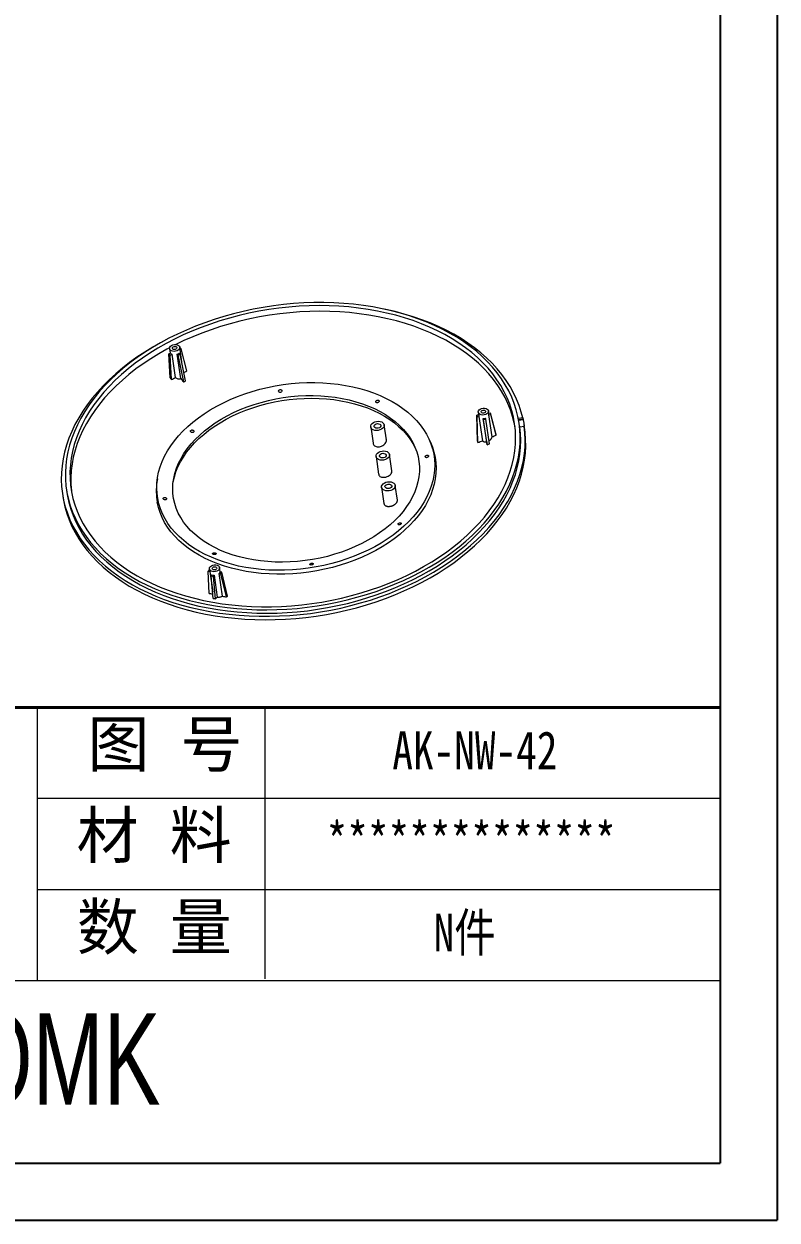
# Model space of a CAD drawing. Header units: inches. Extents: x 725 to 5279, y 573 to 1304.
# Drawn here: x 2741.8 to 2972.3, y 573 to 938.7 of the extents above; entities that cross this region are included whole.
import ezdxf

# ---------------------------------------------------------------- set-up
doc = ezdxf.new("R2010")
doc.units = ezdxf.units.IN
doc.layers.add('文字', color=81, linetype='Continuous')
doc.layers.add('粗实线', color=7, linetype='Continuous', lineweight=30)
doc.layers.add('细实线', color=3, linetype='Continuous', lineweight=9)
doc.styles.get("Standard").update_dxf_attribs({"font": 'txt', "bigfont": 'gbcbig.shx'})
doc.styles.add('宋体', font='', dxfattribs={"width": 0.8, "height": 3.5})
doc.styles.add('长仿宋', font='', dxfattribs={"width": 0.7, "height": 4})
doc.styles.get('宋体').set_extended_font_data('SimSun')
doc.styles.get('长仿宋').set_extended_font_data('SimSun')

msp = doc.modelspace()

# ---------------------------------------------------------------- linework, layer by layer
for p, q in [((2972.284, 1304.356), (2972.284, 572.957)), ((2954.87, 1286.941), (2954.87, 590.371)), ((1964.643, 590.371), (2954.87, 590.371)), ((1937.877, 572.957), (2972.284, 572.957))]:
    msp.add_line(p, q)
at = {"color": 7, "linetype": 'Continuous', "lineweight": 15}
for p, q in [((2786.649, 838.01), (2786.2, 837.749)), ((2786.2, 837.749), (2786.617, 837.409)), ((2786.559, 830.416), (2786.2, 837.749)), ((2786.37, 839.364), (2786.574, 837.966)), ((2786.617, 837.409), (2787.066, 837.671)), ((2787.066, 837.671), (2788.103, 830.547)), ((2789.792, 830.25), (2788.716, 837.645)), ((2788.716, 837.645), (2789.053, 837.372)), ((2789.053, 837.372), (2789.61, 837.696)), ((2789.61, 837.696), (2789.273, 837.97)), ((2790.259, 834.516), (2789.488, 839.817)), ((2789.543, 839.696), (2789.508, 839.676)), ((2789.96, 839.356), (2789.543, 839.696)), ((2789.586, 839.139), (2789.96, 839.356)), ((2791.276, 829.535), (2789.61, 837.696)), ((2791.662, 832.633), (2789.96, 839.356)), ((2786.984, 829.908), (2786.617, 837.409)), ((2790.719, 829.21), (2789.053, 837.372)), ((2880.832, 819.91), (2880.983, 818.872)), ((2884.1, 819.325), (2883.949, 820.363)), ((2884.573, 819.661), (2884.063, 819.578)), ((2884.099, 819.115), (2884.656, 819.204)), ((2884.656, 819.204), (2884.573, 819.661)), ((2886.244, 813.401), (2884.573, 819.661)), ((2886.327, 812.945), (2884.656, 819.204)), ((2852.741, 811.484), (2852.076, 816.058)), ((2880.953, 819.078), (2880.427, 818.993)), ((2880.427, 818.993), (2880.51, 818.537)), ((2880.651, 811.128), (2880.427, 818.993)), ((2880.51, 818.537), (2881.067, 818.626)), ((2880.734, 810.672), (2880.51, 818.537)), ((2881.067, 818.626), (2882.143, 811.231)), ((2882.377, 818.042), (2882.444, 817.674)), ((2883.414, 810.918), (2882.377, 818.042)), ((2882.444, 817.674), (2883.135, 817.785)), ((2883.578, 810.015), (2882.444, 817.674)), ((2883.135, 817.785), (2883.068, 818.153)), ((2884.243, 810.299), (2883.135, 817.785)), ((2885.072, 812.423), (2884.099, 819.115)), ((2894.486, 818.22), (2893.117, 818)), ((2893.478, 815.753), (2893.358, 816.575)), ((2893.523, 815.444), (2893.478, 815.753)), ((2893.523, 815.444), (2894.905, 815.666)), ((2895.046, 814.7), (2894.868, 815.92)), ((2847.92, 815.453), (2848.648, 810.447)), ((2866.204, 810.75), (2865.776, 811.687)), ((2849.562, 806.382), (2850.346, 800.996)), ((2854.438, 802.041), (2853.719, 806.986)), ((2782.648, 799.592), (2782.505, 798.572)), ((2856.082, 793.045), (2855.422, 797.583)), ((2753.583, 795.177), (2753.734, 794.139)), ((2754.817, 796.417), (2754.968, 795.379)), ((2851.266, 796.978), (2851.991, 791.992)), ((2798.5, 771.8), (2798.226, 771.349)), ((2798.604, 771.779), (2798.5, 771.8)), ((2798.573, 771.991), (2799.597, 764.953)), ((2801.885, 771.103), (2801.69, 772.444)), ((2798.488, 764.552), (2798.226, 771.349)), ((2798.226, 771.349), (2798.68, 771.256)), ((2799.362, 770.256), (2799.141, 769.893)), ((2799.141, 769.893), (2799.781, 769.761)), ((2799.774, 763.029), (2799.141, 769.893)), ((2799.781, 769.761), (2800.001, 770.125)), ((2800.414, 762.898), (2799.781, 769.761)), ((2800.001, 770.125), (2800.975, 763.433)), ((2802.562, 763.701), (2801.549, 770.665)), ((2801.549, 770.665), (2802.065, 770.559)), ((2802.339, 771.01), (2801.823, 771.116)), ((2802.065, 770.559), (2802.339, 771.01)), ((2803.826, 763.453), (2802.065, 770.559)), ((2804.14, 763.74), (2802.339, 771.01))]:
    msp.add_line(p, q, dxfattribs=at)
at = {"color": 8, "linetype": 'Continuous', "lineweight": 15}
for p, q in [((2894.576, 817.79), (2893.197, 817.568)), ((2893.213, 817.477), (2894.592, 817.699))]:
    msp.add_line(p, q, dxfattribs=at)
at = {"color": 7, "linetype": 'Continuous', "lineweight": 15, "flags": 128}
for points in [[(2754.989, 795.366), (2755.426, 793.344), (2755.999, 791.349), (2756.707, 789.383), (2757.549, 787.452), (2758.523, 785.558), (2759.627, 783.706), (2760.86, 781.9), (2762.217, 780.142), (2763.698, 778.436), (2765.299, 776.786), (2767.016, 775.195), (2768.846, 773.667), (2770.787, 772.203), (2772.833, 770.808), (2774.981, 769.483), (2777.226, 768.232), (2779.564, 767.057), (2781.991, 765.96), (2784.501, 764.943), (2787.09, 764.009), (2789.753, 763.16), (2792.483, 762.396), (2795.277, 761.72), (2798.127, 761.133), (2801.029, 760.636), (2803.977, 760.231), (2806.965, 759.916), (2809.987, 759.695), (2813.036, 759.566), (2816.108, 759.531), (2819.196, 759.588), (2822.293, 759.739), (2825.394, 759.983), (2828.492, 760.319), (2831.582, 760.747), (2834.656, 761.265), (2837.71, 761.874), (2840.736, 762.571), (2843.73, 763.355), (2846.684, 764.225), (2849.594, 765.178), (2852.453, 766.214), (2855.256, 767.33), (2857.997, 768.523), (2860.67, 769.792), (2863.271, 771.134), (2865.794, 772.546), (2868.234, 774.025), (2870.587, 775.569), (2872.847, 777.174), (2875.011, 778.838), (2877.073, 780.556), (2879.03, 782.326), (2880.879, 784.144), (2882.614, 786.006), (2884.233, 787.909), (2885.733, 789.849), (2887.11, 791.822), (2888.362, 793.824), (2889.487, 795.851), (2890.482, 797.899), (2891.345, 799.965), (2892.074, 802.043), (2892.669, 804.13), (2893.127, 806.222), (2893.448, 808.314), (2893.632, 810.403), (2893.677, 812.484), (2893.584, 814.553), (2893.354, 816.607), (2892.986, 818.64), (2892.481, 820.649), (2891.84, 822.63), (2891.064, 824.578), (2890.156, 826.491), (2889.117, 828.365), (2887.948, 830.194), (2886.653, 831.977), (2885.233, 833.709), (2883.692, 835.388), (2882.033, 837.008), (2880.258, 838.569), (2878.373, 840.065), (2876.379, 841.495), (2874.281, 842.855), (2872.084, 844.144), (2869.792, 845.357), (2867.409, 846.493), (2864.939, 847.55), (2862.389, 848.526), (2859.763, 849.418), (2857.066, 850.224), (2854.303, 850.944), (2851.48, 851.576), (2848.603, 852.118), (2845.678, 852.57), (2842.709, 852.93), (2839.704, 853.198), (2836.667, 853.373), (2833.606, 853.455), (2830.525, 853.444), (2827.432, 853.339), (2824.332, 853.142), (2821.232, 852.852), (2818.137, 852.47), (2815.055, 851.997), (2811.99, 851.433), (2808.949, 850.78), (2805.938, 850.04), (2802.963, 849.213), (2800.03, 848.301), (2797.145, 847.306), (2794.314, 846.23), (2791.541, 845.075), (2788.833, 843.843), (2786.196, 842.537), (2783.633, 841.16), (2781.151, 839.714), (2778.754, 838.202), (2776.447, 836.627), (2774.234, 834.993), (2772.121, 833.301), (2770.11, 831.557), (2768.207, 829.762), (2766.415, 827.922), (2764.737, 826.039), (2763.178, 824.117), (2761.739, 822.16), (2760.423, 820.172), (2759.235, 818.157), (2758.175, 816.119), (2757.246, 814.061), (2756.449, 811.989), (2755.787, 809.906), (2755.261, 807.816), (2754.871, 805.723), (2754.618, 803.632), (2754.504, 801.547), (2754.528, 799.471), (2754.689, 797.409), (2754.989, 795.366)], [(2756.371, 795.588), (2756.806, 793.579), (2757.379, 791.596), (2758.087, 789.643), (2758.931, 787.725), (2759.908, 785.845), (2761.016, 784.008), (2762.253, 782.216), (2763.616, 780.474), (2765.102, 778.785), (2766.71, 777.153), (2768.434, 775.58), (2770.272, 774.071), (2772.22, 772.628), (2774.274, 771.254), (2776.43, 769.952), (2778.683, 768.725), (2781.029, 767.575), (2783.463, 766.505), (2785.979, 765.516), (2788.574, 764.611), (2791.241, 763.792), (2793.976, 763.059), (2796.771, 762.416), (2799.623, 761.862), (2802.525, 761.4), (2805.47, 761.03), (2808.454, 760.753), (2811.47, 760.569), (2814.511, 760.479), (2817.572, 760.483), (2820.647, 760.581), (2823.728, 760.773), (2826.81, 761.058), (2829.887, 761.436), (2832.951, 761.907), (2835.998, 762.468), (2839.02, 763.119), (2842.012, 763.859), (2844.967, 764.686), (2847.879, 765.598), (2850.743, 766.594), (2853.553, 767.671), (2856.302, 768.828), (2858.985, 770.062), (2861.597, 771.37), (2864.133, 772.75), (2866.586, 774.198), (2868.953, 775.713), (2871.228, 777.291), (2873.407, 778.928), (2875.485, 780.622), (2877.459, 782.368), (2879.323, 784.164), (2881.074, 786.005), (2882.709, 787.889), (2884.224, 789.81), (2885.616, 791.765), (2886.882, 793.751), (2888.021, 795.762), (2889.028, 797.796), (2889.903, 799.847), (2890.644, 801.912), (2891.248, 803.986), (2891.716, 806.065), (2892.045, 808.145), (2892.235, 810.222), (2892.286, 812.291), (2892.198, 814.349), (2891.971, 816.39), (2891.604, 818.411), (2891.1, 820.408), (2890.46, 822.376), (2889.683, 824.312), (2888.773, 826.212), (2887.73, 828.071), (2886.557, 829.886), (2885.257, 831.653), (2883.832, 833.369), (2882.285, 835.03), (2880.618, 836.633), (2878.837, 838.174), (2876.943, 839.651), (2874.942, 841.059), (2872.836, 842.397), (2870.631, 843.662), (2868.331, 844.851), (2865.941, 845.962), (2863.465, 846.991), (2860.908, 847.939), (2858.277, 848.801), (2855.575, 849.577), (2852.809, 850.265), (2849.985, 850.864), (2847.108, 851.372), (2844.183, 851.788), (2841.218, 852.112), (2838.217, 852.342), (2835.188, 852.479), (2832.136, 852.522), (2829.067, 852.471), (2825.989, 852.326), (2822.906, 852.088), (2819.826, 851.756), (2816.755, 851.332), (2813.698, 850.816), (2810.663, 850.209), (2807.655, 849.514), (2804.681, 848.73), (2801.747, 847.86), (2798.858, 846.906), (2796.021, 845.869), (2793.241, 844.752), (2790.524, 843.556), (2787.875, 842.285), (2785.301, 840.941), (2782.805, 839.526), (2780.395, 838.044), (2778.073, 836.497), (2775.845, 834.889), (2773.716, 833.224), (2771.69, 831.503), (2769.771, 829.731), (2767.963, 827.912), (2766.27, 826.05), (2764.694, 824.147), (2763.24, 822.208), (2761.911, 820.237), (2760.708, 818.238), (2759.635, 816.215), (2758.693, 814.172), (2757.885, 812.114), (2757.213, 810.044), (2756.676, 807.966), (2756.278, 805.886), (2756.018, 803.807), (2755.898, 801.734), (2755.916, 799.67), (2756.074, 797.62), (2756.371, 795.588)], [(2892.086, 815.507), (2891.856, 816.683), (2891.352, 818.679), (2890.711, 820.648), (2889.935, 822.583), (2889.024, 824.483), (2887.982, 826.342), (2886.809, 828.157), (2885.509, 829.925), (2884.083, 831.641), (2882.536, 833.302), (2880.87, 834.904), (2879.088, 836.446), (2877.195, 837.922), (2875.193, 839.331), (2873.088, 840.669), (2870.883, 841.934), (2868.583, 843.122), (2866.192, 844.233), (2863.716, 845.263), (2861.16, 846.21), (2858.528, 847.072), (2855.827, 847.848), (2853.061, 848.537), (2850.236, 849.135), (2847.359, 849.643), (2844.435, 850.059), (2841.469, 850.383), (2838.469, 850.614), (2835.439, 850.751), (2832.387, 850.794), (2829.319, 850.743), (2826.24, 850.598), (2823.158, 850.359), (2820.078, 850.027), (2817.006, 849.603), (2813.95, 849.087), (2810.915, 848.481), (2807.907, 847.785), (2804.933, 847.002), (2801.998, 846.132), (2799.109, 845.177), (2796.272, 844.141), (2793.492, 843.023), (2790.775, 841.828), (2788.294, 840.64)], [(2894.433, 818.212), (2893.975, 819.98), (2893.321, 821.983), (2892.532, 823.954), (2891.61, 825.89), (2890.556, 827.785), (2889.372, 829.636), (2888.061, 831.441), (2886.626, 833.194), (2885.068, 834.893), (2883.392, 836.535), (2881.6, 838.116), (2879.695, 839.633), (2877.683, 841.084), (2875.566, 842.464), (2873.348, 843.773), (2871.035, 845.006), (2868.63, 846.162), (2866.139, 847.239), (2863.565, 848.234), (2860.915, 849.146), (2858.193, 849.971), (2855.404, 850.71), (2852.555, 851.361), (2850.944, 851.684)], [(2785.467, 842.157), (2783.774, 841.257), (2781.236, 839.815), (2778.781, 838.306), (2776.416, 836.732), (2774.144, 835.098), (2771.971, 833.406), (2769.899, 831.659), (2767.933, 829.86), (2766.078, 828.014), (2764.336, 826.124), (2762.711, 824.194), (2761.207, 822.227), (2759.826, 820.227), (2758.57, 818.199), (2757.443, 816.145), (2756.447, 814.07), (2755.583, 811.979), (2754.853, 809.875), (2754.259, 807.762), (2753.802, 805.645), (2753.482, 803.528), (2753.301, 801.414), (2753.258, 799.308), (2753.354, 797.214), (2753.589, 795.136), (2753.961, 793.079), (2754.471, 791.046), (2755.118, 789.04), (2755.899, 787.067), (2756.814, 785.13), (2757.861, 783.233), (2759.038, 781.379), (2760.342, 779.572), (2761.771, 777.815), (2763.322, 776.113), (2764.992, 774.468), (2766.778, 772.884), (2768.676, 771.363), (2770.683, 769.909), (2772.794, 768.524), (2775.006, 767.212), (2777.314, 765.974), (2779.714, 764.814), (2782.201, 763.733), (2784.771, 762.733), (2787.417, 761.817), (2790.135, 760.987), (2792.92, 760.243), (2795.766, 759.587), (2798.668, 759.022), (2801.62, 758.547), (2804.616, 758.163), (2807.65, 757.873), (2810.717, 757.675), (2813.81, 757.57), (2816.924, 757.559), (2820.051, 757.642), (2823.187, 757.818), (2826.326, 758.088), (2829.46, 758.45), (2832.583, 758.904), (2835.691, 759.448), (2838.776, 760.083), (2841.833, 760.807), (2844.855, 761.617), (2847.837, 762.514), (2850.773, 763.494), (2853.657, 764.556), (2856.484, 765.699), (2859.247, 766.919), (2861.942, 768.214), (2864.564, 769.582), (2867.106, 771.02), (2869.565, 772.526), (2871.935, 774.096), (2874.212, 775.727), (2876.392, 777.416), (2878.469, 779.16), (2880.44, 780.956), (2882.302, 782.799), (2884.05, 784.687), (2885.681, 786.615), (2887.192, 788.58), (2888.58, 790.579), (2889.842, 792.606), (2890.976, 794.658), (2891.98, 796.732), (2892.851, 798.822), (2893.588, 800.925), (2894.19, 803.038), (2894.654, 805.155), (2894.982, 807.272), (2895.171, 809.387), (2895.221, 811.493), (2895.132, 813.588), (2894.905, 815.666), (2894.905, 815.666)], [(2786.391, 839.662), (2785.552, 839.212), (2783.057, 837.798), (2780.646, 836.315), (2778.325, 834.769), (2776.097, 833.161), (2773.968, 831.495), (2771.942, 829.774), (2770.023, 828.003), (2768.215, 826.184), (2766.521, 824.321), (2764.946, 822.418), (2763.492, 820.479), (2762.162, 818.508), (2760.959, 816.509), (2759.886, 814.486), (2758.945, 812.444), (2758.137, 810.385), (2757.464, 808.315), (2756.928, 806.238), (2756.53, 804.158), (2756.27, 802.079), (2756.149, 800.005), (2756.168, 797.941), (2756.326, 795.891), (2756.341, 795.756)], [(2786.991, 840.354), (2787.402, 840.536), (2787.86, 840.633), (2788.324, 840.638), (2788.753, 840.549), (2789.109, 840.376), (2789.36, 840.132), (2789.484, 839.841), (2789.469, 839.527), (2789.318, 839.219), (2789.044, 838.944), (2788.67, 838.726), (2788.231, 838.585), (2787.764, 838.534), (2787.313, 838.576), (2786.916, 838.709), (2786.609, 838.919), (2786.419, 839.19), (2786.364, 839.496), (2786.448, 839.81), (2786.663, 840.105), (2786.991, 840.354)], [(2787.512, 839.93), (2787.757, 840.028), (2788.028, 840.06), (2788.284, 840.02), (2788.486, 839.915), (2788.603, 839.76), (2788.618, 839.58), (2788.527, 839.401), (2788.346, 839.251), (2788.101, 839.153), (2787.83, 839.121), (2787.574, 839.161), (2787.372, 839.266), (2787.255, 839.421), (2787.24, 839.601), (2787.33, 839.78), (2787.512, 839.93)], [(2782.758, 793.515), (2782.538, 795.118), (2782.457, 796.738), (2782.515, 798.37), (2782.711, 800.008), (2783.045, 801.647), (2783.516, 803.281), (2784.123, 804.906), (2784.862, 806.516), (2785.733, 808.106), (2786.731, 809.67), (2787.854, 811.204), (2789.099, 812.703), (2790.46, 814.161), (2791.934, 815.574), (2793.516, 816.937), (2795.2, 818.246), (2796.982, 819.496), (2798.855, 820.684), (2800.813, 821.805), (2802.85, 822.856), (2804.959, 823.834), (2807.134, 824.735), (2809.367, 825.557), (2811.651, 826.296), (2813.978, 826.95), (2816.341, 827.518), (2818.733, 827.996), (2821.144, 828.385), (2823.569, 828.682), (2825.998, 828.886), (2828.423, 828.997), (2830.838, 829.015), (2833.233, 828.939), (2835.602, 828.77), (2837.935, 828.508), (2840.227, 828.154), (2842.469, 827.709), (2844.654, 827.175), (2846.774, 826.553), (2848.824, 825.845), (2850.796, 825.055), (2852.684, 824.183), (2854.481, 823.234), (2856.182, 822.21), (2857.782, 821.115), (2859.274, 819.952), (2860.655, 818.725), (2861.919, 817.437), (2863.063, 816.094), (2864.082, 814.7), (2864.975, 813.258), (2865.736, 811.774), (2866.365, 810.253), (2866.859, 808.7), (2867.216, 807.119), (2867.435, 805.516), (2867.516, 803.896), (2867.459, 802.264), (2867.262, 800.626), (2866.928, 798.987), (2866.457, 797.353), (2865.851, 795.728), (2865.111, 794.118), (2864.241, 792.528), (2863.243, 790.964), (2862.119, 789.43), (2860.875, 787.931), (2859.514, 786.473), (2858.04, 785.06), (2856.458, 783.697), (2854.773, 782.388), (2852.992, 781.138), (2851.119, 779.95), (2849.161, 778.829), (2847.123, 777.778), (2845.014, 776.8), (2842.84, 775.899), (2840.607, 775.077), (2838.323, 774.338), (2835.996, 773.684), (2833.633, 773.116), (2831.241, 772.638), (2828.829, 772.249), (2826.405, 771.952), (2823.976, 771.748), (2821.55, 771.637), (2819.136, 771.619), (2816.741, 771.695), (2814.372, 771.864), (2812.038, 772.126), (2809.747, 772.48), (2807.505, 772.925), (2805.32, 773.459), (2803.199, 774.081), (2801.15, 774.789), (2799.178, 775.579), (2797.29, 776.451), (2795.493, 777.4), (2793.791, 778.424), (2792.192, 779.519), (2790.7, 780.682), (2789.319, 781.909), (2788.055, 783.197), (2786.911, 784.54), (2785.891, 785.934), (2784.999, 787.376), (2784.238, 788.86), (2783.609, 790.381), (2783.115, 791.934), (2782.758, 793.515)], [(2787.617, 793.532), (2787.414, 795.052), (2787.351, 796.589), (2787.428, 798.137), (2787.645, 799.69), (2788.001, 801.243), (2788.496, 802.789), (2789.126, 804.324), (2789.891, 805.841), (2790.786, 807.334), (2791.809, 808.799), (2792.956, 810.229), (2794.223, 811.62), (2795.604, 812.965), (2797.095, 814.261), (2798.69, 815.503), (2800.383, 816.685), (2802.169, 817.803), (2804.039, 818.854), (2805.988, 819.832), (2808.008, 820.736), (2810.092, 821.561), (2812.231, 822.303), (2814.419, 822.962), (2816.646, 823.533), (2818.904, 824.015), (2821.185, 824.406), (2823.481, 824.705), (2825.783, 824.91), (2828.083, 825.021), (2830.371, 825.038), (2832.64, 824.959), (2834.881, 824.786), (2837.085, 824.52), (2839.244, 824.16), (2841.351, 823.709), (2843.398, 823.168), (2845.376, 822.54), (2847.279, 821.826), (2849.1, 821.029), (2850.831, 820.152), (2852.466, 819.199), (2854, 818.173), (2855.426, 817.077), (2856.739, 815.917), (2857.935, 814.695), (2859.008, 813.418), (2859.956, 812.088), (2860.773, 810.713), (2861.458, 809.295), (2862.008, 807.842), (2862.42, 806.358), (2862.693, 804.848), (2862.827, 803.319), (2862.82, 801.776), (2862.673, 800.225), (2862.386, 798.671), (2861.96, 797.121), (2861.397, 795.58), (2860.699, 794.053), (2859.869, 792.548), (2858.909, 791.068), (2857.824, 789.62), (2856.617, 788.209), (2855.292, 786.84), (2853.855, 785.518), (2852.312, 784.249), (2850.666, 783.037), (2848.926, 781.886), (2847.097, 780.801), (2845.187, 779.786), (2843.201, 778.845), (2841.149, 777.98), (2839.036, 777.196), (2836.872, 776.495), (2834.664, 775.88), (2832.42, 775.353), (2830.149, 774.916), (2827.859, 774.571), (2825.559, 774.319), (2823.257, 774.161), (2820.962, 774.097), (2818.683, 774.128), (2816.427, 774.254), (2814.204, 774.474), (2812.021, 774.787), (2809.886, 775.192), (2807.809, 775.688), (2805.795, 776.273), (2803.854, 776.945), (2801.991, 777.701), (2800.214, 778.538), (2798.53, 779.453), (2796.945, 780.444), (2795.464, 781.505), (2794.094, 782.633), (2792.839, 783.825), (2791.704, 785.075), (2790.693, 786.379), (2789.811, 787.732), (2789.059, 789.129), (2788.442, 790.565), (2787.96, 792.035), (2787.617, 793.532)], [(2787.431, 798.174), (2787.505, 798.614), (2787.855, 800.163), (2788.341, 801.706), (2788.962, 803.238), (2789.715, 804.753), (2790.598, 806.245), (2791.607, 807.709), (2792.739, 809.14), (2793.989, 810.532), (2795.354, 811.88), (2796.828, 813.18), (2798.405, 814.426), (2800.08, 815.615), (2801.847, 816.741), (2803.7, 817.801), (2805.631, 818.79), (2807.634, 819.706), (2809.701, 820.544), (2811.824, 821.303), (2813.997, 821.978), (2816.21, 822.568), (2818.457, 823.07), (2820.728, 823.483), (2823.016, 823.804), (2825.312, 824.034), (2827.608, 824.17), (2829.895, 824.213), (2832.165, 824.163), (2834.41, 824.019), (2836.621, 823.782), (2838.791, 823.453), (2840.911, 823.033), (2842.975, 822.524), (2844.973, 821.927), (2846.9, 821.245), (2848.748, 820.481), (2850.509, 819.636), (2852.179, 818.714), (2853.75, 817.719), (2855.218, 816.654), (2856.576, 815.523), (2857.819, 814.329), (2858.944, 813.079), (2859.946, 811.775), (2860.821, 810.423), (2861.566, 809.028), (2861.596, 808.965)], [(2883.945, 820.387), (2883.931, 820.073), (2883.78, 819.765), (2883.505, 819.49), (2883.132, 819.273), (2882.692, 819.132), (2882.226, 819.08), (2881.774, 819.122), (2881.377, 819.255), (2881.07, 819.466), (2880.881, 819.736), (2880.825, 820.042), (2880.909, 820.357), (2881.124, 820.651), (2881.452, 820.901), (2881.863, 821.082), (2882.321, 821.179), (2882.785, 821.184), (2883.214, 821.095), (2883.57, 820.922), (2883.821, 820.679), (2883.945, 820.387)], [(2883.081, 820.248), (2883.061, 820.065), (2882.938, 819.893), (2882.731, 819.758), (2882.473, 819.68), (2882.202, 819.673), (2881.96, 819.735), (2881.784, 819.859), (2881.7, 820.025), (2881.72, 820.208), (2881.843, 820.381), (2882.05, 820.516), (2882.308, 820.593), (2882.579, 820.601), (2882.821, 820.538), (2882.997, 820.414), (2883.081, 820.248)], [(2852.071, 816.089), (2852.064, 815.724), (2851.917, 815.36), (2851.639, 815.023), (2851.249, 814.737), (2850.774, 814.52), (2850.246, 814.386), (2849.701, 814.347), (2849.176, 814.403), (2848.707, 814.551), (2848.326, 814.782), (2848.059, 815.078), (2847.925, 815.421), (2847.931, 815.787), (2848.078, 816.151), (2848.357, 816.487), (2848.746, 816.774), (2849.222, 816.991), (2849.75, 817.124), (2850.295, 817.164), (2850.819, 817.108), (2851.288, 816.959), (2851.669, 816.729), (2851.936, 816.432), (2852.071, 816.089)], [(2851.034, 815.922), (2851.009, 815.664), (2850.847, 815.418), (2850.571, 815.217), (2850.217, 815.089), (2849.833, 815.051), (2849.472, 815.108), (2849.182, 815.253), (2849.002, 815.465), (2848.956, 815.717), (2849.051, 815.974), (2849.274, 816.201), (2849.595, 816.368), (2849.97, 816.452), (2850.349, 816.442), (2850.68, 816.34), (2850.919, 816.158), (2851.034, 815.922)], [(2753.734, 794.139), (2753.909, 793.067), (2754.351, 791.019), (2754.93, 788.998), (2755.645, 787.007), (2756.494, 785.05), (2757.477, 783.131), (2758.59, 781.253), (2759.832, 779.421), (2761.201, 777.638), (2762.693, 775.907), (2764.306, 774.232), (2766.037, 772.617), (2767.882, 771.063), (2769.837, 769.575), (2771.899, 768.155), (2774.064, 766.806), (2776.328, 765.53), (2778.686, 764.331), (2781.133, 763.21), (2783.664, 762.17), (2786.276, 761.213), (2788.962, 760.34), (2791.718, 759.553), (2794.537, 758.854), (2797.415, 758.245), (2800.346, 757.726), (2803.323, 757.298), (2806.342, 756.962), (2809.397, 756.72), (2812.48, 756.57), (2815.587, 756.515), (2818.711, 756.553), (2821.847, 756.685), (2824.987, 756.91), (2828.126, 757.229), (2831.258, 757.639), (2834.376, 758.142), (2837.475, 758.734), (2840.548, 759.417), (2843.59, 760.187), (2846.594, 761.044), (2849.554, 761.986), (2852.466, 763.011), (2855.322, 764.117), (2858.118, 765.302), (2860.848, 766.564), (2863.506, 767.899), (2866.088, 769.306), (2868.588, 770.782), (2871.001, 772.324), (2873.324, 773.928), (2875.55, 775.592), (2877.677, 777.313), (2879.699, 779.087), (2881.613, 780.91), (2883.415, 782.779), (2885.101, 784.691), (2886.669, 786.641), (2888.114, 788.626), (2889.435, 790.642), (2890.629, 792.685), (2891.692, 794.751), (2892.624, 796.836), (2893.423, 798.936), (2894.086, 801.046), (2894.613, 803.163), (2895.003, 805.283), (2895.254, 807.401), (2895.366, 809.513), (2895.34, 811.615), (2895.175, 813.703), (2895.046, 814.7)], [(2754.968, 795.379), (2755.14, 794.328), (2755.576, 792.308), (2756.149, 790.314), (2756.856, 788.35), (2757.697, 786.421), (2758.67, 784.528), (2759.772, 782.678), (2761.003, 780.872), (2762.359, 779.116), (2763.837, 777.411), (2765.435, 775.762), (2767.15, 774.172), (2768.978, 772.644), (2770.915, 771.181), (2772.958, 769.786), (2775.103, 768.462), (2777.345, 767.211), (2779.68, 766.035), (2782.103, 764.938), (2784.61, 763.921), (2787.196, 762.987), (2789.854, 762.137), (2792.581, 761.372), (2795.371, 760.695), (2798.218, 760.107), (2801.117, 759.608), (2804.061, 759.201), (2807.045, 758.885), (2810.064, 758.661), (2813.11, 758.53), (2816.179, 758.492), (2819.263, 758.547), (2822.357, 758.696), (2825.456, 758.937), (2828.551, 759.27), (2831.638, 759.694), (2834.711, 760.209), (2837.763, 760.814), (2840.788, 761.508), (2843.78, 762.289), (2846.733, 763.155), (2849.642, 764.105), (2852.5, 765.137), (2855.303, 766.248), (2858.044, 767.438), (2860.718, 768.703), (2863.319, 770.041), (2865.843, 771.449), (2868.285, 772.924), (2870.639, 774.464), (2872.902, 776.065), (2875.068, 777.725), (2877.133, 779.439), (2879.093, 781.205), (2880.945, 783.019), (2882.684, 784.878), (2884.308, 786.777), (2885.812, 788.714), (2887.195, 790.683), (2888.452, 792.682), (2889.582, 794.706), (2890.583, 796.752), (2891.453, 798.814), (2892.189, 800.89), (2892.79, 802.975), (2893.256, 805.065), (2893.585, 807.156), (2893.776, 809.243), (2893.829, 811.323), (2893.745, 813.391), (2893.523, 815.444)], [(2866.204, 810.75), (2866.797, 809.307), (2867.294, 807.743), (2867.654, 806.151), (2867.875, 804.537), (2867.956, 802.906), (2867.898, 801.263), (2867.701, 799.614), (2867.364, 797.963), (2866.89, 796.317), (2866.28, 794.681), (2865.535, 793.06), (2864.659, 791.459), (2863.653, 789.884), (2862.522, 788.34), (2861.269, 786.831), (2859.899, 785.363), (2858.415, 783.941), (2856.822, 782.568), (2855.126, 781.25), (2853.332, 779.991), (2851.446, 778.795), (2849.474, 777.666), (2847.423, 776.608), (2845.3, 775.623), (2843.11, 774.716), (2840.862, 773.889), (2838.562, 773.145), (2836.219, 772.486), (2833.84, 771.914), (2831.432, 771.432), (2829.003, 771.041), (2826.562, 770.742), (2824.117, 770.536), (2821.674, 770.424), (2819.243, 770.407), (2816.832, 770.483), (2814.447, 770.654), (2812.097, 770.918), (2809.79, 771.274), (2807.532, 771.722), (2805.332, 772.26), (2803.197, 772.886), (2801.133, 773.598), (2799.148, 774.394), (2797.247, 775.271), (2795.438, 776.227), (2793.725, 777.258), (2792.114, 778.361), (2790.612, 779.532), (2789.221, 780.768), (2787.948, 782.064), (2786.797, 783.416), (2785.77, 784.821), (2784.872, 786.272), (2784.105, 787.766), (2783.472, 789.297), (2782.975, 790.862), (2782.615, 792.453), (2782.615, 792.453)], [(2853.714, 807.018), (2853.707, 806.652), (2853.56, 806.289), (2853.282, 805.952), (2852.892, 805.666), (2852.417, 805.448), (2851.889, 805.315), (2851.344, 805.275), (2850.819, 805.332), (2850.35, 805.48), (2849.969, 805.71), (2849.702, 806.007), (2849.568, 806.35), (2849.574, 806.716), (2849.721, 807.079), (2849.999, 807.416), (2850.389, 807.703), (2850.865, 807.92), (2851.393, 808.053), (2851.938, 808.093), (2852.462, 808.036), (2852.931, 807.888), (2853.312, 807.658), (2853.579, 807.361), (2853.714, 807.018)], [(2852.677, 806.851), (2852.652, 806.593), (2852.49, 806.346), (2852.214, 806.146), (2851.86, 806.018), (2851.476, 805.98), (2851.115, 806.037), (2850.825, 806.182), (2850.645, 806.394), (2850.599, 806.646), (2850.694, 806.902), (2850.917, 807.13), (2851.238, 807.297), (2851.613, 807.381), (2851.992, 807.371), (2852.323, 807.269), (2852.562, 807.087), (2852.677, 806.851)], [(2855.417, 797.614), (2855.41, 797.249), (2855.263, 796.885), (2854.985, 796.549), (2854.595, 796.262), (2854.12, 796.045), (2853.592, 795.912), (2853.047, 795.872), (2852.522, 795.928), (2852.053, 796.077), (2851.672, 796.307), (2851.406, 796.604), (2851.271, 796.947), (2851.277, 797.312), (2851.425, 797.676), (2851.703, 798.012), (2852.093, 798.299), (2852.568, 798.516), (2853.096, 798.649), (2853.641, 798.689), (2854.166, 798.633), (2854.634, 798.485), (2855.015, 798.254), (2855.282, 797.957), (2855.417, 797.614)], [(2854.38, 797.447), (2854.355, 797.189), (2854.193, 796.943), (2853.917, 796.742), (2853.563, 796.614), (2853.179, 796.577), (2852.818, 796.634), (2852.528, 796.778), (2852.348, 796.991), (2852.302, 797.242), (2852.397, 797.499), (2852.62, 797.726), (2852.941, 797.893), (2853.316, 797.977), (2853.695, 797.968), (2854.026, 797.865), (2854.265, 797.683), (2854.38, 797.447)], [(2799.515, 771.203), (2799.118, 771.336), (2798.811, 771.546), (2798.622, 771.817), (2798.566, 772.123), (2798.65, 772.437), (2798.865, 772.732), (2799.193, 772.981), (2799.604, 773.163), (2800.062, 773.26), (2800.526, 773.265), (2800.955, 773.176), (2801.311, 773.003), (2801.562, 772.759), (2801.686, 772.468), (2801.672, 772.154), (2801.521, 771.846), (2801.246, 771.571), (2800.872, 771.353), (2800.433, 771.212), (2799.967, 771.161), (2799.515, 771.203)], [(2799.857, 771.767), (2799.634, 771.851), (2799.485, 771.992), (2799.436, 772.167), (2799.492, 772.349), (2799.645, 772.512), (2799.873, 772.629), (2800.14, 772.684), (2800.405, 772.668), (2800.629, 772.584), (2800.777, 772.443), (2800.827, 772.268), (2800.771, 772.086), (2800.618, 771.923), (2800.39, 771.806), (2800.123, 771.751), (2799.857, 771.767)]]:
    msp.add_lwpolyline(points, dxfattribs=at)
at = {"color": 7, "linetype": 'Continuous', "lineweight": 15}
for centre, radius, start, end in [((2787.519, 838.652), 1.081, 216.44454, 245.2628), ((2788.08, 839.378), 1.846, 290.16603, 310.27893), ((2883.402, 819.225), 0.706, 351.02742, 8.20287), ((2881.69, 818.977), 0.714, 188.43286, 209.36393), ((2882.352, 820.4), 2.358, 270.61527, 287.68542), ((2863.744, 812.159), 31.342, 10.18122, 10.35075), ((2801.552, 795.854), 19.24, 171.88003, 190.18163), ((2800.063, 772.042), 1.919, 248.56389, 268.16204), ((2800.843, 771.403), 1.021, 313.74959, 343.68092)]:
    msp.add_arc(centre, radius, start, end, dxfattribs=at)
for points in [[(2786.559, 830.416), (2786.701, 830.247), (2786.842, 830.077), (2786.984, 829.908)], [(2786.984, 829.908), (2787.357, 830.12), (2787.73, 830.333), (2788.103, 830.547)], [(2789.792, 830.25), (2790.101, 829.902), (2790.41, 829.556), (2790.719, 829.21)], [(2790.719, 829.21), (2790.904, 829.318), (2791.09, 829.426), (2791.276, 829.535)], [(2885.072, 812.423), (2885.282, 812.509), (2885.7, 812.683), (2886.118, 812.858), (2886.327, 812.945)], [(2886.327, 812.945), (2886.299, 813.097), (2886.272, 813.249), (2886.244, 813.401)], [(2880.651, 811.128), (2880.679, 810.976), (2880.706, 810.824), (2880.734, 810.672)], [(2883.578, 810.015), (2883.8, 810.109), (2884.022, 810.204), (2884.243, 810.299)], [(2799.774, 763.029), (2799.988, 762.985), (2800.201, 762.941), (2800.414, 762.898)], [(2800.414, 762.898), (2800.601, 763.075), (2800.788, 763.253), (2800.975, 763.433)], [(2802.562, 763.701), (2802.984, 763.617), (2803.405, 763.534), (2803.826, 763.453)], [(2803.826, 763.453), (2803.931, 763.548), (2804.035, 763.644), (2804.14, 763.74)]]:
    msp.add_open_spline(points, degree=3, dxfattribs=at)
for points, knots in [([(2788.103, 830.547), (2788.217, 830.461), (2788.345, 830.387), (2788.616, 830.27), (2788.761, 830.226), (2789.058, 830.172), (2789.208, 830.162), (2789.51, 830.179), (2789.654, 830.206), (2789.792, 830.25)], [0, 0, 0, 0, 0.25, 0.25, 0.5, 0.5, 0.75, 0.75, 1, 1, 1, 1]), ([(2790.754, 832.093), (2790.834, 832.141), (2791.137, 832.32), (2791.44, 832.501), (2791.662, 832.633)], [0, 0, 0, 0, 0.2666112, 1, 1, 1, 1]), ([(2819.827, 826.675), (2819.785, 826.627), (2819.755, 826.575), (2819.721, 826.465), (2819.717, 826.408), (2819.743, 826.243), (2819.816, 826.141), (2819.978, 826.045), (2820.041, 826.022), (2820.174, 825.998), (2820.244, 825.997), (2820.451, 826.028), (2820.579, 826.096), (2820.744, 826.283), (2820.781, 826.402), (2820.746, 826.621), (2820.674, 826.723), (2820.457, 826.852), (2820.314, 826.878), (2820.039, 826.836), (2819.91, 826.769), (2819.827, 826.675)], [0, 0, 0, 0, 0.0625, 0.0625, 0.125, 0.125, 0.25, 0.25, 0.3125, 0.3125, 0.375, 0.375, 0.5, 0.5, 0.625, 0.625, 0.75, 0.75, 0.875, 0.875, 1, 1, 1, 1]), ([(2849.588, 823.442), (2849.546, 823.393), (2849.514, 823.34), (2849.475, 823.23), (2849.469, 823.174), (2849.481, 823.068), (2849.501, 823.018), (2849.565, 822.932), (2849.609, 822.896), (2849.714, 822.844), (2849.776, 822.828), (2849.906, 822.818), (2849.974, 822.824), (2850.109, 822.858), (2850.174, 822.886), (2850.292, 822.957), (2850.344, 823.001), (2850.47, 823.146), (2850.512, 823.264), (2850.493, 823.423), (2850.474, 823.473), (2850.41, 823.559), (2850.366, 823.595), (2850.208, 823.674), (2850.067, 823.684), (2849.799, 823.617), (2849.673, 823.541), (2849.588, 823.442)], [0, 0, 0, 0, 0.0625, 0.0625, 0.125, 0.125, 0.1875, 0.1875, 0.25, 0.25, 0.3125, 0.3125, 0.375, 0.375, 0.4375, 0.4375, 0.5, 0.5, 0.625, 0.625, 0.6875, 0.6875, 0.75, 0.75, 0.875, 0.875, 1, 1, 1, 1]), ([(2894.479, 818.197), (2894.48, 818.203), (2894.484, 818.228), (2894.519, 818.09), (2894.558, 817.883), (2894.576, 817.79)], [0, 0, 0, 0, 0.1538116, 0.6197865, 1, 1, 1, 1]), ([(2894.592, 817.699), (2894.614, 817.576), (2894.638, 817.433), (2894.69, 817.111), (2894.717, 816.937), (2894.773, 816.572), (2894.8, 816.386), (2894.841, 816.109), (2894.854, 816.017), (2894.88, 815.838), (2894.893, 815.751), (2894.905, 815.666)], [0, 0, 0, 0, 0.25, 0.25, 0.5, 0.5, 0.75, 0.75, 0.875, 0.875, 1, 1, 1, 1]), ([(2792.887, 814.381), (2792.844, 814.341), (2792.813, 814.294), (2792.778, 814.194), (2792.774, 814.141), (2792.802, 813.984), (2792.878, 813.884), (2793.041, 813.781), (2793.104, 813.754), (2793.237, 813.72), (2793.307, 813.713), (2793.446, 813.719), (2793.513, 813.732), (2793.635, 813.779), (2793.689, 813.811), (2793.817, 813.931), (2793.855, 814.039), (2793.826, 814.196), (2793.803, 814.247), (2793.733, 814.341), (2793.687, 814.383), (2793.577, 814.452), (2793.515, 814.478), (2793.381, 814.512), (2793.311, 814.52), (2793.105, 814.511), (2792.973, 814.462), (2792.887, 814.381)], [0, 0, 0, 0, 0.0625, 0.0625, 0.125, 0.125, 0.25, 0.25, 0.3125, 0.3125, 0.375, 0.375, 0.4375, 0.4375, 0.5, 0.5, 0.625, 0.625, 0.6875, 0.6875, 0.75, 0.75, 0.8125, 0.8125, 0.875, 0.875, 1, 1, 1, 1]), ([(2884.082, 811.19), (2884.212, 811.265), (2884.337, 811.352), (2884.563, 811.541), (2884.667, 811.646), (2884.798, 811.807), (2884.838, 811.862), (2884.91, 811.974), (2884.942, 812.031), (2885.023, 812.201), (2885.058, 812.313), (2885.072, 812.423)], [0, 0, 0, 0, 0.25, 0.25, 0.5, 0.5, 0.625, 0.625, 0.75, 0.75, 1, 1, 1, 1]), ([(2848.671, 810.451), (2848.692, 810.328), (2848.742, 810.038), (2849.081, 809.685), (2849.602, 809.434), (2850.249, 809.354), (2850.946, 809.451), (2851.62, 809.719), (2852.196, 810.131), (2852.592, 810.638), (2852.779, 811.116), (2852.73, 811.383), (2852.712, 811.48)], [0, 0, 0, 0, 0.0788348, 0.184899, 0.2903094, 0.3959281, 0.5025137, 0.6104119, 0.7194064, 0.8287941, 0.9376828, 1, 1, 1, 1]), ([(2880.734, 810.672), (2880.969, 810.765), (2881.204, 810.857), (2881.673, 811.044), (2881.908, 811.137), (2882.143, 811.231)], [0, 0, 0, 0, 0.5, 0.5, 1, 1, 1, 1]), ([(2882.143, 811.231), (2882.192, 811.148), (2882.26, 811.078), (2882.431, 810.964), (2882.53, 810.922), (2882.756, 810.868), (2882.879, 810.857), (2883.139, 810.865), (2883.276, 810.884), (2883.414, 810.918)], [0, 0, 0, 0, 0.25, 0.25, 0.5, 0.5, 0.75, 0.75, 1, 1, 1, 1]), ([(2883.414, 810.918), (2883.441, 810.767), (2883.469, 810.616), (2883.523, 810.315), (2883.551, 810.165), (2883.578, 810.015)], [0, 0, 0, 0, 0.5, 0.5, 1, 1, 1, 1]), ([(2864.729, 806.565), (2864.685, 806.519), (2864.651, 806.469), (2864.609, 806.369), (2864.601, 806.319), (2864.617, 806.181), (2864.684, 806.106), (2864.888, 806.033), (2865.024, 806.035), (2865.222, 806.094), (2865.286, 806.123), (2865.404, 806.193), (2865.458, 806.236), (2865.545, 806.327), (2865.579, 806.378), (2865.62, 806.477), (2865.629, 806.528), (2865.618, 806.62), (2865.6, 806.662), (2865.538, 806.732), (2865.495, 806.759), (2865.341, 806.814), (2865.206, 806.811), (2864.943, 806.734), (2864.816, 806.659), (2864.729, 806.565)], [0, 0, 0, 0, 0.0625, 0.0625, 0.125, 0.125, 0.25, 0.25, 0.375, 0.375, 0.4375, 0.4375, 0.5, 0.5, 0.5625, 0.5625, 0.625, 0.625, 0.6875, 0.6875, 0.75, 0.75, 0.875, 0.875, 1, 1, 1, 1]), ([(2850.371, 801), (2850.387, 800.895), (2850.426, 800.636), (2850.743, 800.318), (2851.248, 800.085), (2851.892, 800.014), (2852.594, 800.11), (2853.277, 800.368), (2853.863, 800.76), (2854.269, 801.235), (2854.468, 801.687), (2854.427, 801.94), (2854.411, 802.038)], [0, 0, 0, 0, 0.072093, 0.1778513, 0.2840169, 0.391114, 0.4992658, 0.6081376, 0.7170718, 0.825378, 0.9326489, 1, 1, 1, 1]), ([(2784.54, 793.753), (2784.497, 793.72), (2784.465, 793.682), (2784.427, 793.598), (2784.422, 793.553), (2784.448, 793.418), (2784.524, 793.328), (2784.746, 793.204), (2784.889, 793.169), (2785.096, 793.171), (2785.163, 793.18), (2785.283, 793.215), (2785.337, 793.241), (2785.423, 793.304), (2785.456, 793.343), (2785.493, 793.426), (2785.499, 793.472), (2785.472, 793.607), (2785.397, 793.696), (2785.174, 793.821), (2785.03, 793.856), (2784.757, 793.854), (2784.627, 793.817), (2784.54, 793.753)], [0, 0, 0, 0, 0.0625, 0.0625, 0.125, 0.125, 0.25, 0.25, 0.375, 0.375, 0.4375, 0.4375, 0.5, 0.5, 0.5625, 0.5625, 0.625, 0.625, 0.75, 0.75, 0.875, 0.875, 1, 1, 1, 1]), ([(2851.992, 791.992), (2851.992, 791.99), (2851.995, 791.939), (2852.024, 791.847), (2852.081, 791.718), (2852.166, 791.599), (2852.272, 791.492), (2852.401, 791.397), (2852.551, 791.316), (2852.719, 791.249), (2852.875, 791.207), (2853.006, 791.182), (2853.141, 791.162), (2853.319, 791.148), (2853.506, 791.149), (2853.658, 791.159), (2853.811, 791.174), (2854.006, 791.204), (2854.202, 791.248), (2854.357, 791.292), (2854.509, 791.341), (2854.698, 791.412), (2854.915, 791.511), (2855.121, 791.623), (2855.312, 791.746), (2855.486, 791.879), (2855.641, 792.02), (2855.775, 792.166), (2855.888, 792.317), (2855.976, 792.469), (2856.041, 792.622), (2856.08, 792.773), (2856.095, 792.916), (2856.085, 793.003), (2856.081, 793.045)], [0, 0, 0, 0, 0.0019017, 0.0371296, 0.0728637, 0.1076762, 0.14319, 0.1792096, 0.2144493, 0.2503996, 0.2868635, 0.3046833, 0.3225032, 0.3588546, 0.3957327, 0.4136404, 0.4315481, 0.4680888, 0.5051688, 0.5230175, 0.5408662, 0.5772953, 0.6142706, 0.6495935, 0.6856582, 0.7222663, 0.7571506, 0.7927641, 0.8289103, 0.8634736, 0.898751, 0.9345474, 0.9690425, 1, 1, 1, 1]), ([(2856.57, 786.052), (2856.507, 786.023), (2856.45, 785.989), (2856.355, 785.912), (2856.316, 785.871), (2856.24, 785.745), (2856.242, 785.661), (2856.346, 785.542), (2856.446, 785.505), (2856.632, 785.501), (2856.698, 785.508), (2856.832, 785.537), (2856.899, 785.559), (2857.024, 785.615), (2857.081, 785.65), (2857.177, 785.726), (2857.215, 785.768), (2857.292, 785.894), (2857.29, 785.978), (2857.186, 786.098), (2857.084, 786.134), (2856.84, 786.14), (2856.696, 786.11), (2856.57, 786.052)], [0, 0, 0, 0, 0.0625, 0.0625, 0.125, 0.125, 0.25, 0.25, 0.375, 0.375, 0.4375, 0.4375, 0.5, 0.5, 0.5625, 0.5625, 0.625, 0.625, 0.75, 0.75, 0.875, 0.875, 1, 1, 1, 1]), ([(2799.666, 776.865), (2799.624, 776.836), (2799.594, 776.803), (2799.558, 776.731), (2799.554, 776.693), (2799.572, 776.619), (2799.595, 776.583), (2799.665, 776.517), (2799.713, 776.488), (2799.824, 776.442), (2799.888, 776.425), (2800.023, 776.405), (2800.094, 776.402), (2800.232, 776.412), (2800.298, 776.424), (2800.416, 776.461), (2800.468, 776.486), (2800.592, 776.573), (2800.631, 776.65), (2800.604, 776.761), (2800.581, 776.798), (2800.511, 776.863), (2800.464, 776.892), (2800.296, 776.962), (2800.15, 776.983), (2799.876, 776.964), (2799.749, 776.924), (2799.666, 776.865)], [0, 0, 0, 0, 0.0625, 0.0625, 0.125, 0.125, 0.1875, 0.1875, 0.25, 0.25, 0.3125, 0.3125, 0.375, 0.375, 0.4375, 0.4375, 0.5, 0.5, 0.625, 0.625, 0.6875, 0.6875, 0.75, 0.75, 0.875, 0.875, 1, 1, 1, 1]), ([(2829.414, 773.617), (2829.372, 773.584), (2829.343, 773.549), (2829.31, 773.478), (2829.306, 773.443), (2829.334, 773.343), (2829.407, 773.287), (2829.568, 773.241), (2829.631, 773.232), (2829.764, 773.229), (2829.834, 773.235), (2830.039, 773.272), (2830.166, 773.326), (2830.329, 773.455), (2830.365, 773.532), (2830.328, 773.664), (2830.256, 773.721), (2830.039, 773.782), (2829.896, 773.785), (2829.623, 773.735), (2829.496, 773.683), (2829.414, 773.617)], [0, 0, 0, 0, 0.0625, 0.0625, 0.125, 0.125, 0.25, 0.25, 0.3125, 0.3125, 0.375, 0.375, 0.5, 0.5, 0.625, 0.625, 0.75, 0.75, 0.875, 0.875, 1, 1, 1, 1]), ([(2798.488, 764.552), (2798.738, 764.497), (2799.128, 764.413), (2799.518, 764.33), (2799.657, 764.3)], [0, 0, 0, 0, 0.6420584, 1, 1, 1, 1]), ([(2800.975, 763.433), (2801.123, 763.419), (2801.276, 763.415), (2801.576, 763.426), (2801.723, 763.441), (2802.002, 763.49), (2802.131, 763.522), (2802.369, 763.602), (2802.473, 763.649), (2802.562, 763.701)], [0, 0, 0, 0, 0.25, 0.25, 0.5, 0.5, 0.75, 0.75, 1, 1, 1, 1])]:
    msp.add_open_spline(points, degree=3, knots=knots, dxfattribs=at)
at = {"layer": '粗实线', "color": 7, "lineweight": 40}
msp.add_line((2954.87, 729.685), (2536.928, 729.685), dxfattribs=at)
at = {"layer": '细实线', "color": 7}
for p, q in [((2745.899, 729.685), (2745.899, 646.097)), ((2815.556, 729.685), (2815.556, 646.683)), ((2954.87, 701.822), (2745.899, 701.822)), ((2954.87, 673.959), (2745.899, 673.959)), ((2954.87, 646.097), (2327.956, 646.097))]:
    msp.add_line(p, q, dxfattribs=at)

# ---------------------------------------------------------------- texts
at = {"layer": '文字', "color": 0, "char_height": 10.44856, "width": 120.79703, "attachment_point": 1, "style": '宋体'}
for s, insert in [('{\\H1.111x;AK-NW-42}', (2854.54, 722.407)), ('{\\H1.111x;**************}', (2834.442, 694.544)), ('{\\H1.111x;N件}', (2867.179, 666.681))]:
    msp.add_mtext(s, dxfattribs=dict(at, insert=insert))
at = {"layer": '粗实线', "insert": (2690.852, 636.12), "char_height": 27.86281, "width": 312.45388, "attachment_point": 1, "style": '长仿宋'}
msp.add_mtext('{\\fSTXinwei|b0|i0|c134|p2;SZOMK}', dxfattribs=at)
at = {"layer": '细实线', "color": 7, "char_height": 13.93141, "attachment_point": 1}
for s, insert, width in [('{\\fSimSun|b0|i0|c134|p54;图 号}', (2761.218, 725.455), 69.65703), ('{\\fSimSun|b0|i0|c134|p54;材 料   }', (2757.915, 697.593), 69.65703), ('{\\fSimSun|b0|i0|c134|p54;数 量}', (2757.983, 669.592), 62.94385)]:
    msp.add_mtext(s, dxfattribs=dict(at, insert=insert, width=width))

doc.saveas('drawing.dxf')
